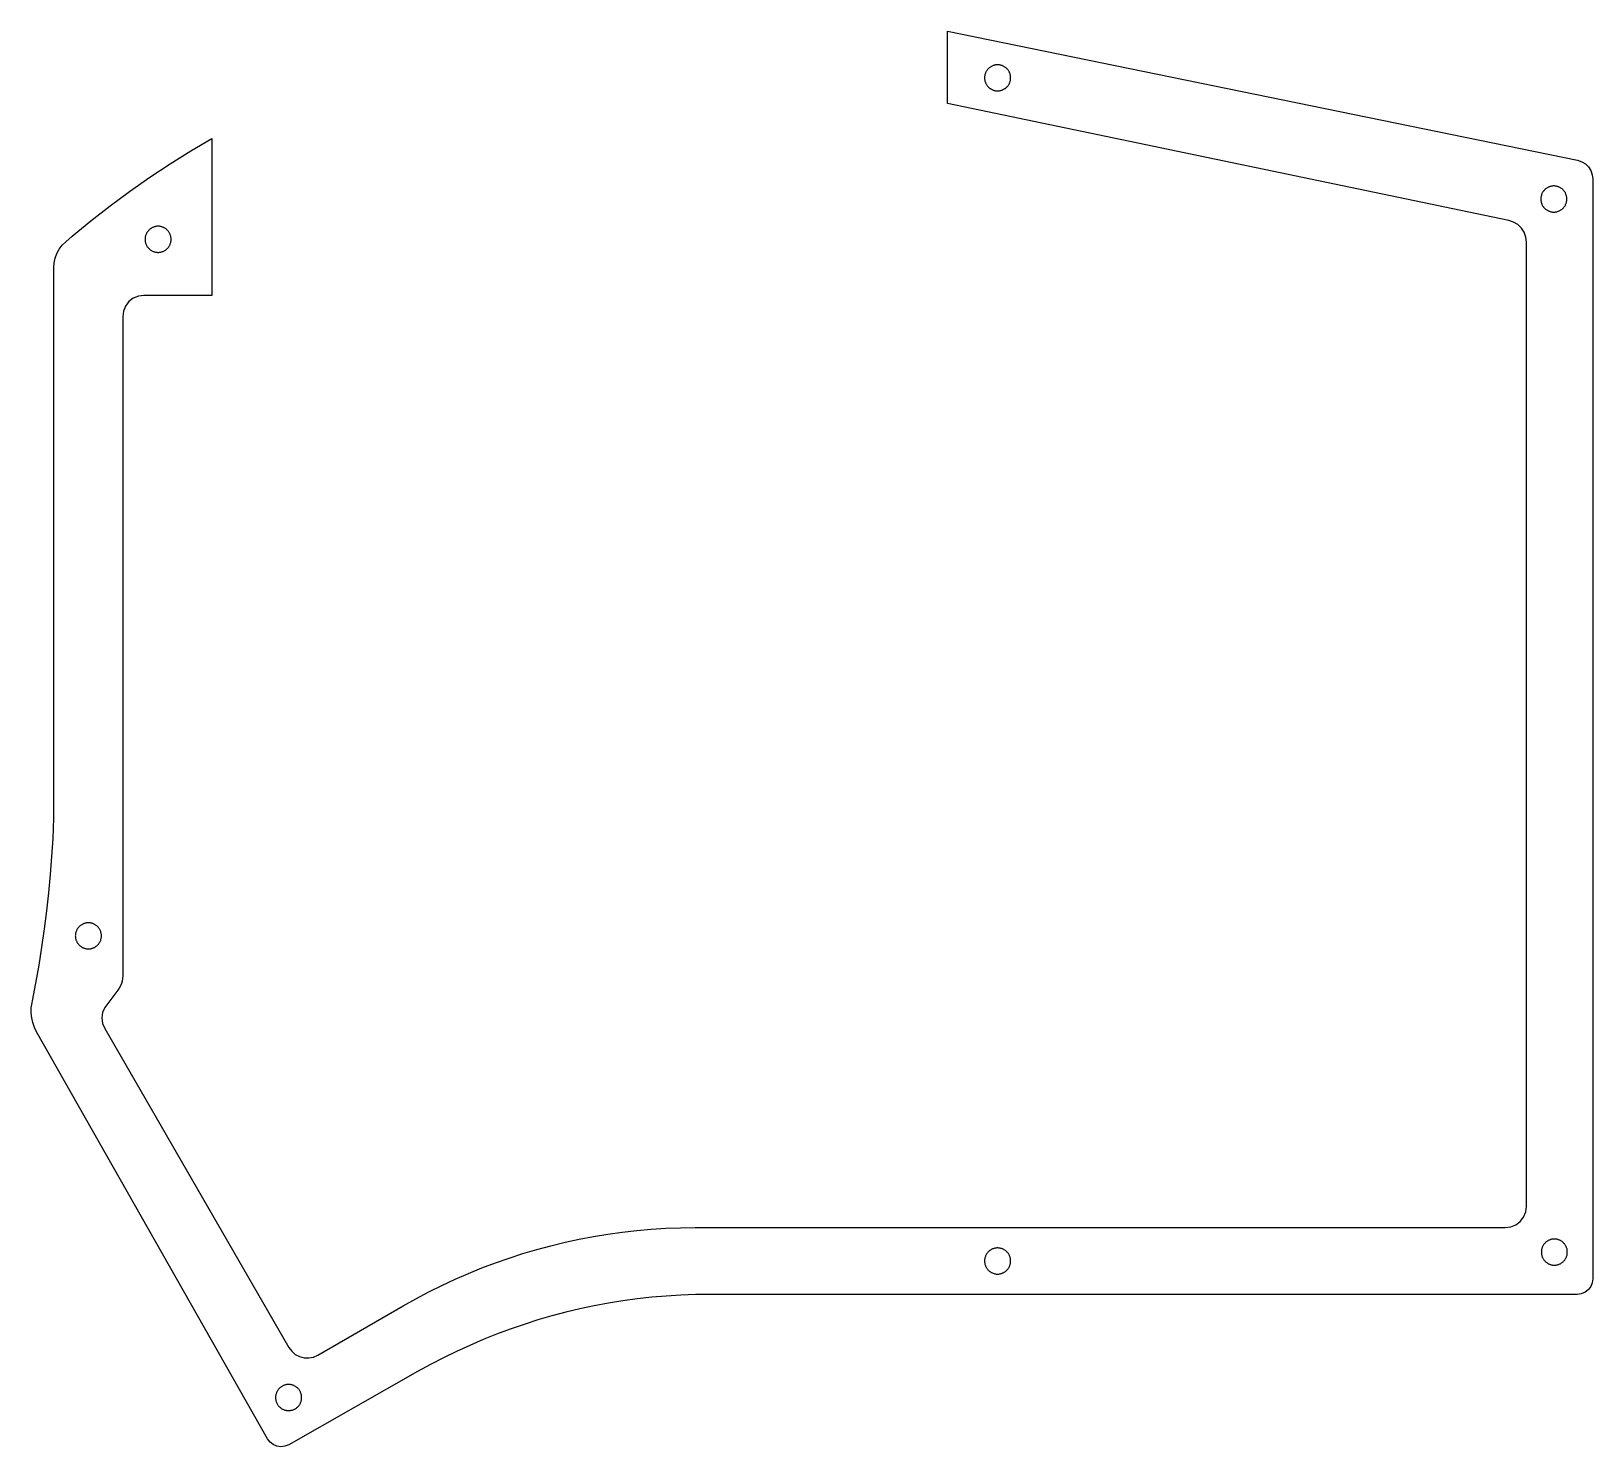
# Model space of a CAD drawing. Header units: centimetres. Extents: x -64 to 86, y -74 to 61.
import ezdxf

# ---------------------------------------------------------------- set-up
doc = ezdxf.new("R2010")
doc.units = ezdxf.units.CM
doc.layers.get('0').update_dxf_attribs({"color": 153, "true_color": 0x5890e1})

msp = doc.modelspace()

# ---------------------------------------------------------------- linework, layer by layer
at = {"color": 114, "true_color": 0x1bb158}
for points in [[(-61.52, -12.89, 3.42), (-61.52, 38.61, 3.42), (-61.49, 39.08, 3.42), (-61.39, 39.54, 3.42), (-61.23, 39.97, 3.42), (-61.01, 40.38, 3.42), (-60.73, 40.76, 3.42), (-60.39, 41.09, 3.42), (-59.77, 41.63, 3.42), (-57.98, 43.11, 3.42), (-56.14, 44.55, 3.42), (-54.26, 45.93, 3.42), (-52.34, 47.28, 3.42), (-50.39, 48.57, 3.42), (-48.4, 49.81, 3.42), (-46.37, 51.01, 3.42), (-46.37, 35.95, 3.42), (-52.9, 35.95, 3.42), (-53.42, 35.88, 3.42), (-53.91, 35.68, 3.42), (-54.34, 35.36, 3.42), (-54.66, 34.94, 3.42), (-54.86, 34.45, 3.42), (-54.93, 33.92, 3.42), (-54.93, -20.43, 3.42), (-54.93, -29.29, 3.42), (-54.94, -29.54, 3.42), (-54.98, -29.78, 3.42), (-55.05, -30.02, 3.42), (-55.14, -30.25, 3.42), (-55.26, -30.47, 3.42), (-55.4, -30.67, 3.42), (-56.65, -32.31, 3.42), (-56.85, -32.8, 3.42), (-56.92, -33.32, 3.42), (-56.85, -33.85, 3.42), (-56.65, -34.34, 3.42), (-38.99, -64.91, 3.42), (-38.72, -65.28, 3.42), (-38.38, -65.58, 3.42), (-37.98, -65.79, 3.42), (-37.54, -65.91, 3.42), (-37.08, -65.92, 3.42), (-36.63, -65.84, 3.42), (-36.22, -65.66, 3.42), (-28.03, -60.93, 3.42), (-26.81, -60.24, 3.42), (-25.57, -59.59, 3.42), (-24.32, -58.96, 3.42), (-23.05, -58.37, 3.42), (-21.77, -57.81, 3.42), (-20.48, -57.29, 3.42), (-19.18, -56.8, 3.42), (-17.86, -56.34, 3.42), (-16.54, -55.91, 3.42), (-15.2, -55.52, 3.42), (-13.86, -55.16, 3.42), (-12.5, -54.83, 3.42), (-11.14, -54.54, 3.42), (-9.78, -54.28, 3.42), (-8.4, -54.05, 3.42), (-7.02, -53.86, 3.42), (-5.63, -53.7, 3.42), (-4.24, -53.58, 3.42), (-2.84, -53.49, 3.42), (-1.45, -53.44, 3.42), (-0.04, -53.42, 3.42), (77.66, -53.42, 3.42), (78.18, -53.35, 3.42), (78.67, -53.15, 3.42), (79.09, -52.83, 3.42), (79.42, -52.41, 3.42), (79.62, -51.92, 3.42), (79.69, -51.39, 3.42), (79.69, 41.06, 3.42), (79.63, 41.55, 3.42), (79.47, 42.01, 3.42), (79.21, 42.41, 3.42), (78.87, 42.74, 3.42), (78.46, 42.99, 3.42), (77.99, 43.15, 3.42), (24.18, 54.37, 3.42), (24.18, 61.29, 3.42), (84.58, 48.91, 3.42), (84.99, 48.77, 3.42), (85.34, 48.56, 3.42), (85.64, 48.27, 3.42), (85.86, 47.92, 3.42), (86, 47.53, 3.42), (86.05, 47.11, 3.42), (86.05, -58.33, 3.42), (86, -58.72, 3.42), (85.85, -59.08, 3.42), (85.61, -59.39, 3.42), (85.31, -59.62, 3.42), (84.95, -59.77, 3.42), (84.55, -59.83, 3.42), (1.4, -59.83, 3.42), (-0.01, -59.84, 3.42), (-1.41, -59.89, 3.42), (-2.8, -59.98, 3.42), (-4.2, -60.1, 3.42), (-5.58, -60.26, 3.42), (-6.97, -60.44, 3.42), (-8.34, -60.67, 3.42), (-9.71, -60.92, 3.42), (-11.08, -61.21, 3.42), (-12.43, -61.53, 3.42), (-13.78, -61.89, 3.42), (-15.12, -62.28, 3.42), (-16.44, -62.7, 3.42), (-17.76, -63.15, 3.42), (-19.07, -63.64, 3.42), (-20.36, -64.16, 3.42), (-21.65, -64.71, 3.42), (-22.92, -65.29, 3.42), (-24.17, -65.91, 3.42), (-25.42, -66.55, 3.42), (-26.65, -67.23, 3.42), (-39, -74.24, 3.42), (-39.37, -74.39, 3.42), (-39.76, -74.43, 3.42), (-40.14, -74.38, 3.42), (-40.49, -74.23, 3.42), (-40.8, -73.99, 3.42), (-41.04, -73.67, 3.42), (-63.19, -34.65, 3.42), (-63.4, -34.22, 3.42), (-63.55, -33.77, 3.42), (-63.65, -33.31, 3.42), (-63.7, -32.83, 3.42), (-63.69, -32.36, 3.42), (-63.62, -31.88, 3.42), (-63.57, -31.67, 3.42), (-63.25, -29.97, 3.42), (-62.94, -28.26, 3.42), (-62.67, -26.53, 3.42), (-62.42, -24.79, 3.42), (-62.2, -23.05, 3.42), (-62.01, -21.31, 3.42), (-61.85, -19.57, 3.42), (-61.71, -17.83, 3.42), (-61.6, -16.1, 3.42), (-61.59, -15.89, 3.42), (-61.57, -15.39, 3.42), (-61.55, -14.89, 3.42), (-61.54, -14.39, 3.42), (-61.53, -13.89, 3.42), (-61.53, -13.39, 3.42)], [(27.72, 56.82, 3.42), (27.73, 56.75, 3.42), (27.73, 56.69, 3.42), (27.74, 56.63, 3.42), (27.75, 56.56, 3.42), (27.76, 56.5, 3.42), (27.78, 56.44, 3.42), (27.8, 56.39, 3.42), (27.82, 56.33, 3.42), (27.85, 56.27, 3.42), (27.88, 56.22, 3.42), (27.91, 56.17, 3.42), (27.94, 56.12, 3.42), (27.97, 56.07, 3.42), (28.01, 56.02, 3.42), (28.05, 55.98, 3.42), (28.09, 55.93, 3.42), (28.13, 55.89, 3.42), (28.18, 55.85, 3.42), (28.23, 55.81, 3.42), (28.28, 55.78, 3.42), (28.33, 55.75, 3.42), (28.38, 55.72, 3.42), (28.43, 55.69, 3.42), (28.49, 55.66, 3.42), (28.55, 55.64, 3.42), (28.6, 55.62, 3.42), (28.66, 55.6, 3.42), (28.72, 55.59, 3.42), (28.78, 55.58, 3.42), (28.85, 55.57, 3.42), (28.91, 55.57, 3.42), (28.97, 55.57, 3.42), (29.04, 55.57, 3.42), (29.1, 55.57, 3.42), (29.17, 55.58, 3.42), (29.23, 55.59, 3.42), (29.29, 55.6, 3.42), (29.35, 55.62, 3.42), (29.4, 55.64, 3.42), (29.46, 55.66, 3.42), (29.52, 55.69, 3.42), (29.57, 55.72, 3.42), (29.62, 55.75, 3.42), (29.67, 55.78, 3.42), (29.72, 55.81, 3.42), (29.77, 55.85, 3.42), (29.82, 55.89, 3.42), (29.86, 55.93, 3.42), (29.9, 55.98, 3.42), (29.94, 56.02, 3.42), (29.98, 56.07, 3.42), (30.01, 56.12, 3.42), (30.04, 56.17, 3.42), (30.07, 56.22, 3.42), (30.1, 56.27, 3.42), (30.13, 56.33, 3.42), (30.15, 56.39, 3.42), (30.17, 56.44, 3.42), (30.19, 56.5, 3.42), (30.2, 56.56, 3.42), (30.21, 56.63, 3.42), (30.22, 56.69, 3.42), (30.22, 56.75, 3.42), (30.22, 56.82, 3.42), (30.22, 56.88, 3.42), (30.22, 56.94, 3.42), (30.21, 57.01, 3.42), (30.2, 57.07, 3.42), (30.19, 57.13, 3.42), (30.17, 57.19, 3.42), (30.15, 57.25, 3.42), (30.13, 57.3, 3.42), (30.1, 57.36, 3.42), (30.07, 57.41, 3.42), (30.04, 57.46, 3.42), (30.01, 57.51, 3.42), (29.98, 57.56, 3.42), (29.94, 57.61, 3.42), (29.9, 57.66, 3.42), (29.86, 57.7, 3.42), (29.82, 57.74, 3.42), (29.77, 57.78, 3.42), (29.72, 57.82, 3.42), (29.67, 57.85, 3.42), (29.62, 57.88, 3.42), (29.57, 57.91, 3.42), (29.52, 57.94, 3.42), (29.46, 57.97, 3.42), (29.4, 57.99, 3.42), (29.35, 58.01, 3.42), (29.29, 58.03, 3.42), (29.23, 58.04, 3.42), (29.17, 58.05, 3.42), (29.1, 58.06, 3.42), (29.04, 58.06, 3.42), (28.97, 58.07, 3.42), (28.91, 58.06, 3.42), (28.85, 58.06, 3.42), (28.78, 58.05, 3.42), (28.72, 58.04, 3.42), (28.66, 58.03, 3.42), (28.6, 58.01, 3.42), (28.55, 57.99, 3.42), (28.49, 57.97, 3.42), (28.43, 57.94, 3.42), (28.38, 57.91, 3.42), (28.33, 57.88, 3.42), (28.28, 57.85, 3.42), (28.23, 57.82, 3.42), (28.18, 57.78, 3.42), (28.13, 57.74, 3.42), (28.09, 57.7, 3.42), (28.05, 57.66, 3.42), (28.01, 57.61, 3.42), (27.97, 57.56, 3.42), (27.94, 57.51, 3.42), (27.91, 57.46, 3.42), (27.88, 57.41, 3.42), (27.85, 57.36, 3.42), (27.82, 57.3, 3.42), (27.8, 57.25, 3.42), (27.78, 57.19, 3.42), (27.76, 57.13, 3.42), (27.75, 57.07, 3.42), (27.74, 57.01, 3.42), (27.73, 56.94, 3.42), (27.73, 56.88, 3.42)], [(81.43, 46.08, 3.42), (81.39, 46.03, 3.42), (81.34, 45.99, 3.42), (81.31, 45.94, 3.42), (81.27, 45.89, 3.42), (81.24, 45.83, 3.42), (81.21, 45.78, 3.42), (81.18, 45.72, 3.42), (81.16, 45.67, 3.42), (81.13, 45.61, 3.42), (81.12, 45.55, 3.42), (81.1, 45.49, 3.42), (81.09, 45.44, 3.42), (81.08, 45.38, 3.42), (81.07, 45.32, 3.42), (81.07, 45.26, 3.42), (81.06, 45.2, 3.42), (81.07, 45.14, 3.42), (81.07, 45.08, 3.42), (81.08, 45.02, 3.42), (81.09, 44.96, 3.42), (81.1, 44.9, 3.42), (81.12, 44.84, 3.42), (81.13, 44.78, 3.42), (81.16, 44.73, 3.42), (81.18, 44.67, 3.42), (81.21, 44.62, 3.42), (81.24, 44.56, 3.42), (81.27, 44.51, 3.42), (81.31, 44.46, 3.42), (81.34, 44.41, 3.42), (81.39, 44.36, 3.42), (81.43, 44.31, 3.42), (81.48, 44.27, 3.42), (81.53, 44.23, 3.42), (81.58, 44.19, 3.42), (81.63, 44.15, 3.42), (81.68, 44.12, 3.42), (81.73, 44.09, 3.42), (81.79, 44.06, 3.42), (81.84, 44.04, 3.42), (81.9, 44.02, 3.42), (81.96, 44, 3.42), (82.02, 43.98, 3.42), (82.08, 43.97, 3.42), (82.13, 43.96, 3.42), (82.19, 43.95, 3.42), (82.25, 43.95, 3.42), (82.31, 43.95, 3.42), (82.37, 43.95, 3.42), (82.43, 43.95, 3.42), (82.49, 43.96, 3.42), (82.55, 43.97, 3.42), (82.61, 43.98, 3.42), (82.67, 44, 3.42), (82.73, 44.02, 3.42), (82.78, 44.04, 3.42), (82.84, 44.06, 3.42), (82.9, 44.09, 3.42), (82.95, 44.12, 3.42), (83, 44.15, 3.42), (83.05, 44.19, 3.42), (83.1, 44.23, 3.42), (83.15, 44.27, 3.42), (83.2, 44.31, 3.42), (83.24, 44.36, 3.42), (83.28, 44.41, 3.42), (83.32, 44.46, 3.42), (83.36, 44.51, 3.42), (83.39, 44.56, 3.42), (83.42, 44.62, 3.42), (83.45, 44.67, 3.42), (83.47, 44.73, 3.42), (83.49, 44.78, 3.42), (83.51, 44.84, 3.42), (83.53, 44.9, 3.42), (83.54, 44.96, 3.42), (83.55, 45.02, 3.42), (83.56, 45.08, 3.42), (83.56, 45.14, 3.42), (83.56, 45.2, 3.42), (83.56, 45.26, 3.42), (83.56, 45.32, 3.42), (83.55, 45.38, 3.42), (83.54, 45.44, 3.42), (83.53, 45.49, 3.42), (83.51, 45.55, 3.42), (83.49, 45.61, 3.42), (83.47, 45.67, 3.42), (83.45, 45.72, 3.42), (83.42, 45.78, 3.42), (83.39, 45.83, 3.42), (83.36, 45.89, 3.42), (83.32, 45.94, 3.42), (83.28, 45.99, 3.42), (83.24, 46.03, 3.42), (83.2, 46.08, 3.42), (83.15, 46.13, 3.42), (83.1, 46.17, 3.42), (83.05, 46.21, 3.42), (83, 46.24, 3.42), (82.95, 46.27, 3.42), (82.9, 46.3, 3.42), (82.84, 46.33, 3.42), (82.78, 46.36, 3.42), (82.73, 46.38, 3.42), (82.67, 46.4, 3.42), (82.61, 46.41, 3.42), (82.55, 46.42, 3.42), (82.49, 46.43, 3.42), (82.43, 46.44, 3.42), (82.37, 46.45, 3.42), (82.31, 46.45, 3.42), (82.25, 46.45, 3.42), (82.19, 46.44, 3.42), (82.13, 46.43, 3.42), (82.08, 46.42, 3.42), (82.02, 46.41, 3.42), (81.96, 46.4, 3.42), (81.9, 46.38, 3.42), (81.84, 46.36, 3.42), (81.79, 46.33, 3.42), (81.73, 46.3, 3.42), (81.68, 46.27, 3.42), (81.63, 46.24, 3.42), (81.58, 46.21, 3.42), (81.53, 46.17, 3.42), (81.48, 46.13, 3.42)], [(-52.78, 41.33, 3.42), (-52.78, 41.27, 3.42), (-52.78, 41.2, 3.42), (-52.77, 41.14, 3.42), (-52.76, 41.08, 3.42), (-52.74, 41.02, 3.42), (-52.73, 40.96, 3.42), (-52.71, 40.9, 3.42), (-52.68, 40.85, 3.42), (-52.66, 40.79, 3.42), (-52.63, 40.74, 3.42), (-52.6, 40.68, 3.42), (-52.57, 40.63, 3.42), (-52.53, 40.58, 3.42), (-52.5, 40.54, 3.42), (-52.46, 40.49, 3.42), (-52.42, 40.45, 3.42), (-52.37, 40.41, 3.42), (-52.33, 40.37, 3.42), (-52.28, 40.33, 3.42), (-52.23, 40.3, 3.42), (-52.18, 40.26, 3.42), (-52.13, 40.23, 3.42), (-52.07, 40.2, 3.42), (-52.02, 40.18, 3.42), (-51.96, 40.16, 3.42), (-51.9, 40.14, 3.42), (-51.84, 40.12, 3.42), (-51.78, 40.11, 3.42), (-51.72, 40.1, 3.42), (-51.66, 40.09, 3.42), (-51.6, 40.08, 3.42), (-51.53, 40.08, 3.42), (-51.47, 40.08, 3.42), (-51.4, 40.09, 3.42), (-51.34, 40.1, 3.42), (-51.28, 40.11, 3.42), (-51.22, 40.12, 3.42), (-51.16, 40.14, 3.42), (-51.1, 40.16, 3.42), (-51.05, 40.18, 3.42), (-50.99, 40.2, 3.42), (-50.94, 40.23, 3.42), (-50.88, 40.26, 3.42), (-50.83, 40.3, 3.42), (-50.78, 40.33, 3.42), (-50.74, 40.37, 3.42), (-50.69, 40.41, 3.42), (-50.65, 40.45, 3.42), (-50.61, 40.49, 3.42), (-50.57, 40.54, 3.42), (-50.53, 40.58, 3.42), (-50.5, 40.63, 3.42), (-50.46, 40.68, 3.42), (-50.43, 40.74, 3.42), (-50.41, 40.79, 3.42), (-50.38, 40.85, 3.42), (-50.36, 40.9, 3.42), (-50.34, 40.96, 3.42), (-50.32, 41.02, 3.42), (-50.31, 41.08, 3.42), (-50.3, 41.14, 3.42), (-50.29, 41.2, 3.42), (-50.28, 41.27, 3.42), (-50.28, 41.33, 3.42), (-50.28, 41.4, 3.42), (-50.29, 41.46, 3.42), (-50.3, 41.52, 3.42), (-50.31, 41.58, 3.42), (-50.32, 41.64, 3.42), (-50.34, 41.7, 3.42), (-50.36, 41.76, 3.42), (-50.38, 41.82, 3.42), (-50.41, 41.87, 3.42), (-50.43, 41.93, 3.42), (-50.46, 41.98, 3.42), (-50.5, 42.03, 3.42), (-50.53, 42.08, 3.42), (-50.57, 42.13, 3.42), (-50.61, 42.17, 3.42), (-50.65, 42.22, 3.42), (-50.69, 42.26, 3.42), (-50.74, 42.3, 3.42), (-50.78, 42.33, 3.42), (-50.83, 42.37, 3.42), (-50.88, 42.4, 3.42), (-50.94, 42.43, 3.42), (-50.99, 42.46, 3.42), (-51.05, 42.48, 3.42), (-51.1, 42.51, 3.42), (-51.16, 42.53, 3.42), (-51.22, 42.54, 3.42), (-51.28, 42.56, 3.42), (-51.34, 42.57, 3.42), (-51.4, 42.58, 3.42), (-51.47, 42.58, 3.42), (-51.53, 42.58, 3.42), (-51.6, 42.58, 3.42), (-51.66, 42.58, 3.42), (-51.72, 42.57, 3.42), (-51.78, 42.56, 3.42), (-51.84, 42.54, 3.42), (-51.9, 42.53, 3.42), (-51.96, 42.51, 3.42), (-52.02, 42.48, 3.42), (-52.07, 42.46, 3.42), (-52.13, 42.43, 3.42), (-52.18, 42.4, 3.42), (-52.23, 42.37, 3.42), (-52.28, 42.33, 3.42), (-52.33, 42.3, 3.42), (-52.37, 42.26, 3.42), (-52.42, 42.22, 3.42), (-52.46, 42.17, 3.42), (-52.5, 42.13, 3.42), (-52.53, 42.08, 3.42), (-52.57, 42.03, 3.42), (-52.6, 41.98, 3.42), (-52.63, 41.93, 3.42), (-52.66, 41.87, 3.42), (-52.68, 41.82, 3.42), (-52.71, 41.76, 3.42), (-52.73, 41.7, 3.42), (-52.74, 41.64, 3.42), (-52.76, 41.58, 3.42), (-52.77, 41.52, 3.42), (-52.78, 41.46, 3.42), (-52.78, 41.4, 3.42)], [(-59.47, -25.45, 3.42), (-59.46, -25.51, 3.42), (-59.46, -25.57, 3.42), (-59.45, -25.64, 3.42), (-59.44, -25.7, 3.42), (-59.43, -25.76, 3.42), (-59.41, -25.82, 3.42), (-59.39, -25.88, 3.42), (-59.37, -25.93, 3.42), (-59.34, -25.99, 3.42), (-59.31, -26.04, 3.42), (-59.28, -26.09, 3.42), (-59.25, -26.15, 3.42), (-59.22, -26.19, 3.42), (-59.18, -26.24, 3.42), (-59.14, -26.29, 3.42), (-59.1, -26.33, 3.42), (-59.06, -26.37, 3.42), (-59.01, -26.41, 3.42), (-58.96, -26.45, 3.42), (-58.91, -26.48, 3.42), (-58.86, -26.52, 3.42), (-58.81, -26.55, 3.42), (-58.76, -26.57, 3.42), (-58.7, -26.6, 3.42), (-58.65, -26.62, 3.42), (-58.59, -26.64, 3.42), (-58.53, -26.66, 3.42), (-58.47, -26.67, 3.42), (-58.41, -26.68, 3.42), (-58.34, -26.69, 3.42), (-58.28, -26.7, 3.42), (-58.22, -26.7, 3.42), (-58.15, -26.7, 3.42), (-58.09, -26.69, 3.42), (-58.03, -26.68, 3.42), (-57.96, -26.67, 3.42), (-57.9, -26.66, 3.42), (-57.84, -26.64, 3.42), (-57.79, -26.62, 3.42), (-57.73, -26.6, 3.42), (-57.67, -26.57, 3.42), (-57.62, -26.55, 3.42), (-57.57, -26.52, 3.42), (-57.52, -26.48, 3.42), (-57.47, -26.45, 3.42), (-57.42, -26.41, 3.42), (-57.38, -26.37, 3.42), (-57.33, -26.33, 3.42), (-57.29, -26.29, 3.42), (-57.25, -26.24, 3.42), (-57.21, -26.19, 3.42), (-57.18, -26.15, 3.42), (-57.15, -26.09, 3.42), (-57.12, -26.04, 3.42), (-57.09, -25.99, 3.42), (-57.06, -25.93, 3.42), (-57.04, -25.88, 3.42), (-57.02, -25.82, 3.42), (-57.01, -25.76, 3.42), (-56.99, -25.7, 3.42), (-56.98, -25.64, 3.42), (-56.97, -25.57, 3.42), (-56.97, -25.51, 3.42), (-56.97, -25.45, 3.42), (-56.97, -25.38, 3.42), (-56.97, -25.32, 3.42), (-56.98, -25.26, 3.42), (-56.99, -25.2, 3.42), (-57.01, -25.13, 3.42), (-57.02, -25.08, 3.42), (-57.04, -25.02, 3.42), (-57.06, -24.96, 3.42), (-57.09, -24.91, 3.42), (-57.12, -24.85, 3.42), (-57.15, -24.8, 3.42), (-57.18, -24.75, 3.42), (-57.21, -24.7, 3.42), (-57.25, -24.65, 3.42), (-57.29, -24.61, 3.42), (-57.33, -24.56, 3.42), (-57.38, -24.52, 3.42), (-57.42, -24.48, 3.42), (-57.47, -24.45, 3.42), (-57.52, -24.41, 3.42), (-57.57, -24.38, 3.42), (-57.62, -24.35, 3.42), (-57.67, -24.32, 3.42), (-57.73, -24.3, 3.42), (-57.79, -24.27, 3.42), (-57.84, -24.25, 3.42), (-57.9, -24.24, 3.42), (-57.96, -24.22, 3.42), (-58.03, -24.21, 3.42), (-58.09, -24.2, 3.42), (-58.15, -24.2, 3.42), (-58.22, -24.2, 3.42), (-58.28, -24.2, 3.42), (-58.34, -24.2, 3.42), (-58.41, -24.21, 3.42), (-58.47, -24.22, 3.42), (-58.53, -24.24, 3.42), (-58.59, -24.25, 3.42), (-58.65, -24.27, 3.42), (-58.7, -24.3, 3.42), (-58.76, -24.32, 3.42), (-58.81, -24.35, 3.42), (-58.86, -24.38, 3.42), (-58.91, -24.41, 3.42), (-58.96, -24.45, 3.42), (-59.01, -24.48, 3.42), (-59.06, -24.52, 3.42), (-59.1, -24.56, 3.42), (-59.14, -24.61, 3.42), (-59.18, -24.65, 3.42), (-59.22, -24.7, 3.42), (-59.25, -24.75, 3.42), (-59.28, -24.8, 3.42), (-59.31, -24.85, 3.42), (-59.34, -24.91, 3.42), (-59.37, -24.96, 3.42), (-59.39, -25.02, 3.42), (-59.41, -25.08, 3.42), (-59.43, -25.13, 3.42), (-59.44, -25.2, 3.42), (-59.45, -25.26, 3.42), (-59.46, -25.32, 3.42), (-59.46, -25.38, 3.42)], [(27.72, -56.62, 3.42), (27.73, -56.69, 3.42), (27.73, -56.75, 3.42), (27.74, -56.81, 3.42), (27.75, -56.87, 3.42), (27.76, -56.93, 3.42), (27.78, -56.99, 3.42), (27.8, -57.05, 3.42), (27.82, -57.11, 3.42), (27.85, -57.16, 3.42), (27.88, -57.22, 3.42), (27.91, -57.27, 3.42), (27.94, -57.32, 3.42), (27.97, -57.37, 3.42), (28.01, -57.42, 3.42), (28.05, -57.46, 3.42), (28.09, -57.51, 3.42), (28.13, -57.55, 3.42), (28.18, -57.59, 3.42), (28.23, -57.62, 3.42), (28.28, -57.66, 3.42), (28.33, -57.69, 3.42), (28.38, -57.72, 3.42), (28.43, -57.75, 3.42), (28.49, -57.77, 3.42), (28.55, -57.8, 3.42), (28.6, -57.82, 3.42), (28.66, -57.83, 3.42), (28.72, -57.85, 3.42), (28.78, -57.86, 3.42), (28.85, -57.87, 3.42), (28.91, -57.87, 3.42), (28.97, -57.87, 3.42), (29.04, -57.87, 3.42), (29.1, -57.87, 3.42), (29.17, -57.86, 3.42), (29.23, -57.85, 3.42), (29.29, -57.83, 3.42), (29.35, -57.82, 3.42), (29.4, -57.8, 3.42), (29.46, -57.77, 3.42), (29.52, -57.75, 3.42), (29.57, -57.72, 3.42), (29.62, -57.69, 3.42), (29.67, -57.66, 3.42), (29.72, -57.62, 3.42), (29.77, -57.59, 3.42), (29.82, -57.55, 3.42), (29.86, -57.51, 3.42), (29.9, -57.46, 3.42), (29.94, -57.42, 3.42), (29.98, -57.37, 3.42), (30.01, -57.32, 3.42), (30.04, -57.27, 3.42), (30.07, -57.22, 3.42), (30.1, -57.16, 3.42), (30.13, -57.11, 3.42), (30.15, -57.05, 3.42), (30.17, -56.99, 3.42), (30.19, -56.93, 3.42), (30.2, -56.87, 3.42), (30.21, -56.81, 3.42), (30.22, -56.75, 3.42), (30.22, -56.69, 3.42), (30.22, -56.62, 3.42), (30.22, -56.56, 3.42), (30.22, -56.49, 3.42), (30.21, -56.43, 3.42), (30.2, -56.37, 3.42), (30.19, -56.31, 3.42), (30.17, -56.25, 3.42), (30.15, -56.19, 3.42), (30.13, -56.14, 3.42), (30.1, -56.08, 3.42), (30.07, -56.03, 3.42), (30.04, -55.97, 3.42), (30.01, -55.92, 3.42), (29.98, -55.87, 3.42), (29.94, -55.83, 3.42), (29.9, -55.78, 3.42), (29.86, -55.74, 3.42), (29.82, -55.7, 3.42), (29.77, -55.66, 3.42), (29.72, -55.62, 3.42), (29.67, -55.59, 3.42), (29.62, -55.55, 3.42), (29.57, -55.52, 3.42), (29.52, -55.5, 3.42), (29.46, -55.47, 3.42), (29.4, -55.45, 3.42), (29.35, -55.43, 3.42), (29.29, -55.41, 3.42), (29.23, -55.4, 3.42), (29.17, -55.39, 3.42), (29.1, -55.38, 3.42), (29.04, -55.37, 3.42), (28.97, -55.37, 3.42), (28.91, -55.37, 3.42), (28.85, -55.38, 3.42), (28.78, -55.39, 3.42), (28.72, -55.4, 3.42), (28.66, -55.41, 3.42), (28.6, -55.43, 3.42), (28.55, -55.45, 3.42), (28.49, -55.47, 3.42), (28.43, -55.5, 3.42), (28.38, -55.52, 3.42), (28.33, -55.55, 3.42), (28.28, -55.59, 3.42), (28.23, -55.62, 3.42), (28.18, -55.66, 3.42), (28.13, -55.7, 3.42), (28.09, -55.74, 3.42), (28.05, -55.78, 3.42), (28.01, -55.83, 3.42), (27.97, -55.87, 3.42), (27.94, -55.92, 3.42), (27.91, -55.97, 3.42), (27.88, -56.03, 3.42), (27.85, -56.08, 3.42), (27.82, -56.14, 3.42), (27.8, -56.19, 3.42), (27.78, -56.25, 3.42), (27.76, -56.31, 3.42), (27.75, -56.37, 3.42), (27.74, -56.43, 3.42), (27.73, -56.49, 3.42), (27.73, -56.56, 3.42)], [(81.48, -56.65, 3.42), (81.53, -56.7, 3.42), (81.58, -56.74, 3.42), (81.63, -56.78, 3.42), (81.68, -56.81, 3.42), (81.73, -56.85, 3.42), (81.78, -56.88, 3.42), (81.84, -56.9, 3.42), (81.89, -56.93, 3.42), (81.95, -56.95, 3.42), (82.01, -56.97, 3.42), (82.07, -56.98, 3.42), (82.13, -57, 3.42), (82.19, -57.01, 3.42), (82.25, -57.01, 3.42), (82.31, -57.02, 3.42), (82.37, -57.02, 3.42), (82.43, -57.02, 3.42), (82.49, -57.01, 3.42), (82.54, -57.01, 3.42), (82.6, -57, 3.42), (82.66, -56.98, 3.42), (82.72, -56.97, 3.42), (82.78, -56.95, 3.42), (82.84, -56.93, 3.42), (82.89, -56.9, 3.42), (82.95, -56.88, 3.42), (83, -56.85, 3.42), (83.05, -56.81, 3.42), (83.1, -56.78, 3.42), (83.15, -56.74, 3.42), (83.2, -56.7, 3.42), (83.25, -56.65, 3.42), (83.29, -56.61, 3.42), (83.33, -56.56, 3.42), (83.37, -56.51, 3.42), (83.41, -56.46, 3.42), (83.44, -56.41, 3.42), (83.47, -56.35, 3.42), (83.5, -56.3, 3.42), (83.52, -56.24, 3.42), (83.54, -56.18, 3.42), (83.56, -56.13, 3.42), (83.58, -56.07, 3.42), (83.59, -56.01, 3.42), (83.6, -55.95, 3.42), (83.61, -55.89, 3.42), (83.61, -55.83, 3.42), (83.61, -55.77, 3.42), (83.61, -55.71, 3.42), (83.61, -55.65, 3.42), (83.6, -55.59, 3.42), (83.59, -55.53, 3.42), (83.58, -55.47, 3.42), (83.56, -55.41, 3.42), (83.54, -55.36, 3.42), (83.52, -55.3, 3.42), (83.5, -55.24, 3.42), (83.47, -55.19, 3.42), (83.44, -55.13, 3.42), (83.41, -55.08, 3.42), (83.37, -55.03, 3.42), (83.33, -54.98, 3.42), (83.29, -54.93, 3.42), (83.25, -54.89, 3.42), (83.2, -54.84, 3.42), (83.15, -54.8, 3.42), (83.1, -54.76, 3.42), (83.05, -54.73, 3.42), (83, -54.69, 3.42), (82.95, -54.66, 3.42), (82.89, -54.64, 3.42), (82.84, -54.61, 3.42), (82.78, -54.59, 3.42), (82.72, -54.57, 3.42), (82.66, -54.56, 3.42), (82.6, -54.54, 3.42), (82.54, -54.53, 3.42), (82.49, -54.53, 3.42), (82.43, -54.52, 3.42), (82.37, -54.52, 3.42), (82.31, -54.52, 3.42), (82.25, -54.53, 3.42), (82.19, -54.53, 3.42), (82.13, -54.54, 3.42), (82.07, -54.56, 3.42), (82.01, -54.57, 3.42), (81.95, -54.59, 3.42), (81.89, -54.61, 3.42), (81.84, -54.64, 3.42), (81.78, -54.66, 3.42), (81.73, -54.69, 3.42), (81.68, -54.73, 3.42), (81.63, -54.76, 3.42), (81.58, -54.8, 3.42), (81.53, -54.84, 3.42), (81.48, -54.89, 3.42), (81.44, -54.93, 3.42), (81.4, -54.98, 3.42), (81.36, -55.03, 3.42), (81.32, -55.08, 3.42), (81.29, -55.13, 3.42), (81.26, -55.19, 3.42), (81.23, -55.24, 3.42), (81.21, -55.3, 3.42), (81.19, -55.36, 3.42), (81.17, -55.41, 3.42), (81.15, -55.47, 3.42), (81.14, -55.53, 3.42), (81.13, -55.59, 3.42), (81.12, -55.65, 3.42), (81.12, -55.71, 3.42), (81.12, -55.77, 3.42), (81.12, -55.83, 3.42), (81.12, -55.89, 3.42), (81.13, -55.95, 3.42), (81.14, -56.01, 3.42), (81.15, -56.07, 3.42), (81.17, -56.13, 3.42), (81.19, -56.18, 3.42), (81.21, -56.24, 3.42), (81.23, -56.3, 3.42), (81.26, -56.35, 3.42), (81.29, -56.41, 3.42), (81.32, -56.46, 3.42), (81.36, -56.51, 3.42), (81.4, -56.56, 3.42), (81.44, -56.61, 3.42)], [(-40.27, -69.72, 3.42), (-40.27, -69.78, 3.42), (-40.26, -69.85, 3.42), (-40.25, -69.91, 3.42), (-40.24, -69.97, 3.42), (-40.23, -70.03, 3.42), (-40.21, -70.09, 3.42), (-40.19, -70.15, 3.42), (-40.17, -70.2, 3.42), (-40.14, -70.26, 3.42), (-40.12, -70.31, 3.42), (-40.09, -70.37, 3.42), (-40.05, -70.42, 3.42), (-40.02, -70.47, 3.42), (-39.98, -70.51, 3.42), (-39.94, -70.56, 3.42), (-39.9, -70.6, 3.42), (-39.86, -70.64, 3.42), (-39.81, -70.68, 3.42), (-39.76, -70.72, 3.42), (-39.72, -70.75, 3.42), (-39.66, -70.79, 3.42), (-39.61, -70.82, 3.42), (-39.56, -70.84, 3.42), (-39.5, -70.87, 3.42), (-39.45, -70.89, 3.42), (-39.39, -70.91, 3.42), (-39.33, -70.93, 3.42), (-39.27, -70.94, 3.42), (-39.21, -70.95, 3.42), (-39.14, -70.96, 3.42), (-39.08, -70.97, 3.42), (-39.02, -70.97, 3.42), (-38.95, -70.97, 3.42), (-38.89, -70.96, 3.42), (-38.83, -70.95, 3.42), (-38.77, -70.94, 3.42), (-38.7, -70.93, 3.42), (-38.65, -70.91, 3.42), (-38.59, -70.89, 3.42), (-38.53, -70.87, 3.42), (-38.48, -70.84, 3.42), (-38.42, -70.82, 3.42), (-38.37, -70.79, 3.42), (-38.32, -70.75, 3.42), (-38.27, -70.72, 3.42), (-38.22, -70.68, 3.42), (-38.18, -70.64, 3.42), (-38.13, -70.6, 3.42), (-38.09, -70.56, 3.42), (-38.05, -70.51, 3.42), (-38.02, -70.47, 3.42), (-37.98, -70.42, 3.42), (-37.95, -70.37, 3.42), (-37.92, -70.31, 3.42), (-37.89, -70.26, 3.42), (-37.87, -70.2, 3.42), (-37.84, -70.15, 3.42), (-37.82, -70.09, 3.42), (-37.81, -70.03, 3.42), (-37.79, -69.97, 3.42), (-37.78, -69.91, 3.42), (-37.77, -69.85, 3.42), (-37.77, -69.78, 3.42), (-37.77, -69.72, 3.42), (-37.77, -69.65, 3.42), (-37.77, -69.59, 3.42), (-37.78, -69.53, 3.42), (-37.79, -69.47, 3.42), (-37.81, -69.41, 3.42), (-37.82, -69.35, 3.42), (-37.84, -69.29, 3.42), (-37.87, -69.23, 3.42), (-37.89, -69.18, 3.42), (-37.92, -69.12, 3.42), (-37.95, -69.07, 3.42), (-37.98, -69.02, 3.42), (-38.02, -68.97, 3.42), (-38.05, -68.92, 3.42), (-38.09, -68.88, 3.42), (-38.13, -68.83, 3.42), (-38.18, -68.79, 3.42), (-38.22, -68.75, 3.42), (-38.27, -68.72, 3.42), (-38.32, -68.68, 3.42), (-38.37, -68.65, 3.42), (-38.42, -68.62, 3.42), (-38.48, -68.59, 3.42), (-38.53, -68.57, 3.42), (-38.59, -68.54, 3.42), (-38.65, -68.52, 3.42), (-38.7, -68.51, 3.42), (-38.77, -68.49, 3.42), (-38.83, -68.48, 3.42), (-38.89, -68.47, 3.42), (-38.95, -68.47, 3.42), (-39.02, -68.47, 3.42), (-39.08, -68.47, 3.42), (-39.14, -68.47, 3.42), (-39.21, -68.48, 3.42), (-39.27, -68.49, 3.42), (-39.33, -68.51, 3.42), (-39.39, -68.52, 3.42), (-39.45, -68.54, 3.42), (-39.5, -68.57, 3.42), (-39.56, -68.59, 3.42), (-39.61, -68.62, 3.42), (-39.66, -68.65, 3.42), (-39.72, -68.68, 3.42), (-39.76, -68.72, 3.42), (-39.81, -68.75, 3.42), (-39.86, -68.79, 3.42), (-39.9, -68.83, 3.42), (-39.94, -68.88, 3.42), (-39.98, -68.92, 3.42), (-40.02, -68.97, 3.42), (-40.05, -69.02, 3.42), (-40.09, -69.07, 3.42), (-40.12, -69.12, 3.42), (-40.14, -69.18, 3.42), (-40.17, -69.23, 3.42), (-40.19, -69.29, 3.42), (-40.21, -69.35, 3.42), (-40.23, -69.41, 3.42), (-40.24, -69.47, 3.42), (-40.25, -69.53, 3.42), (-40.26, -69.59, 3.42), (-40.27, -69.65, 3.42)]]:
    msp.add_polyline3d(points, close=True, dxfattribs=at)

doc.saveas('drawing.dxf')
